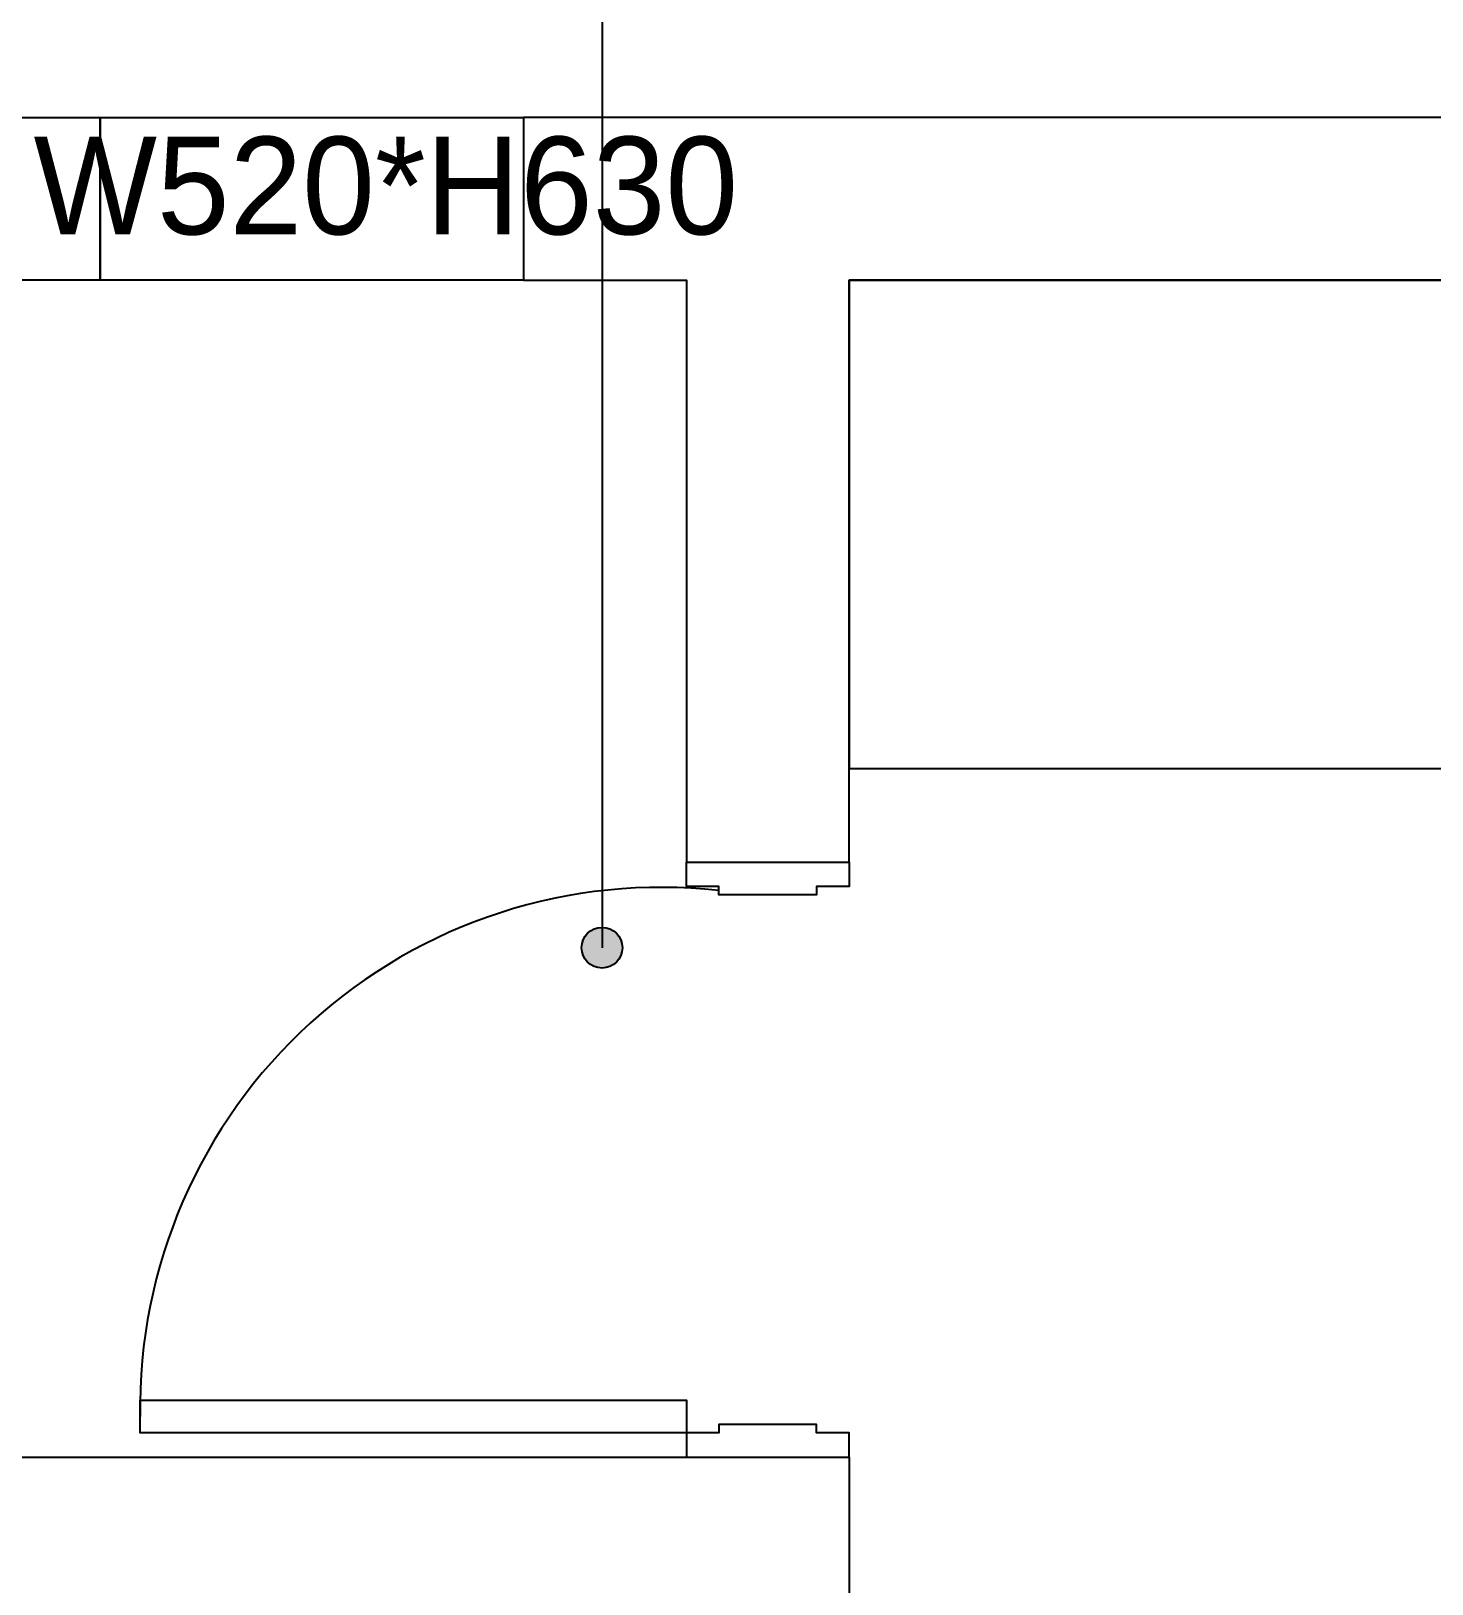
# Model space of a CAD drawing. Header units: millimetres. Extents: x -7413 to 64677, y 6112 to 38711.
# Drawn here: x 17553 to 19273, y 18667 to 20575 of the extents above; entities that cross this region are included whole.
import ezdxf
from ezdxf.enums import TextEntityAlignment as Align

# ---------------------------------------------------------------- set-up
doc = ezdxf.new("R2010")
doc.units = ezdxf.units.MM
doc.header["$LTSCALE"] = 100
for name, color, linetype in [('0-ELC TEXT', 7, 'Continuous'), ('CO-DO-FR', 7, 'Continuous'), ('CO-DOOR', 8, 'Continuous'), ('가구', 6, 'Continuous'), ('외곽선', 2, 'Continuous'), ('외부벽체선', 2, 'Continuous'), ('창호', 4, 'Continuous'), ('치수선', 1, 'Continuous')]:
    doc.layers.add(name, color=color, linetype=linetype)
doc.styles.get("Standard").update_dxf_attribs({"font": 'arial.ttf'})
doc.styles.add('차영규', font='')
doc.styles.get('차영규').set_extended_font_data('ChosunilboNM')

# ---------------------------------------------------------------- blocks, each defined once
blk = doc.blocks.new('평면도')
at = {"layer": 'CO-DO-FR'}
for points in [[(20790.1, 14978.9), (20790.1, 14778.9), (20820.1, 14778.9), (20820.1, 14818.9), (20830.1, 14818.9), (20830.1, 14938.9), (20820.1, 14938.9), (20820.1, 14978.9), (20790.1, 14978.9)], [(21521.1, 14978.9), (21521.1, 14778.9), (21491.1, 14778.9), (21491.1, 14818.9), (21481.1, 14818.9), (21481.1, 14938.9), (21491.1, 14938.9), (21491.1, 14978.9), (21521.1, 14978.9)]]:
    blk.add_lwpolyline(points, close=True, dxfattribs=at)
at = {"layer": 'CO-DOOR'}
blk.add_lwpolyline([(20860.1, 15649.9), (20860.1, 14978.9), (20820.1, 14978.9), (20820.1, 15649.9)], close=True, dxfattribs=at)
blk.add_arc((20850.1, 15010), 640, 353.6199, 90.8953, dxfattribs=at)
at = {"layer": '외곽선'}
for points in [[(21636.1, 21704.9), (22436.1, 21704.9), (22436.1, 15698.9), (22236.1, 15698.9), (22236.1, 16363.9), (20790.1, 16363.9), (20790.1, 14778.9), (18910.1, 14778.9), (18910.1, 14978.9), (20590.1, 14978.9)], [(21465.1, 10021.9), (21465.1, 9821.9), (22436.1, 9821.9), (22436.1, 15178.9), (22236.1, 15178.9), (22236.1, 14978.9), (21521.1, 14978.9), (21521.1, 14778.9), (22236.1, 14778.9), (22236.1, 11402.9), (20260.1, 11402.9), (20260.1, 11202.9), (22236.1, 11202.9), (22236.1, 10021.9), (21465.1, 10021.9)]]:
    blk.add_lwpolyline(points, dxfattribs=at)
at = {"layer": '외부벽체선'}
blk.add_line((21521.1, 14978.9), (21521.1, 14778.9), dxfattribs=at)
at = {"layer": '창호'}
blk.add_lwpolyline([(22236.1, 15698.9), (22436.1, 15698.9), (22436.1, 15178.9), (22236.1, 15178.9)], close=True, dxfattribs=at)
at = {"layer": '0-ELC TEXT', "style": '차영규'}
blk.add_text('W520*H630', height=120, rotation=270, dxfattribs=at).set_placement((22292.3, 15348), align=Align.CENTER)

msp = doc.modelspace()

# ---------------------------------------------------------------- hatches: boundary and pattern name
at = {"layer": '0-ELC TEXT'}
h = msp.add_hatch(color=256, dxfattribs=at)
h.dxf.hatch_style = 1
edge = h.paths.add_edge_path()
edge.add_arc((18254, 19448.7), 25, -180, 180, ccw=False)
h = msp.add_hatch(color=256, dxfattribs=at)
h.dxf.hatch_style = 1
edge = h.paths.add_edge_path()
edge.add_arc((18254, 19448.7), 25, -180, 180, ccw=False)

# ---------------------------------------------------------------- linework, layer by layer
msp.add_line((18254, 21068.9), (18254, 19448.7), dxfattribs=at)
msp.add_circle((18254, 19448.7), 25, dxfattribs=at)
msp.add_circle((18254, 19448.7), 25, dxfattribs=at)
at = {"layer": '가구'}
for p, q in [((18557.6, 20268.9), (18557.6, 19668.9)), ((19357.6, 20268.9), (18557.6, 20268.9)), ((18557.6, 20268.9), (18557.6, 19668.9)), ((18557.6, 19668.9), (19357.6, 19668.9))]:
    msp.add_line(p, q, dxfattribs=at)

# ---------------------------------------------------------------- block references
at = {"layer": '치수선', "rotation": 90}
msp.add_blockref('평면도', (33336.5, -1967.3), dxfattribs=at)

# ---------------------------------------------------------------- texts
at = {"layer": '0-ELC TEXT'}
msp.add_text('화장대(W:800)', height=0.2, dxfattribs=at).set_placement((18707.8, 19930.2))

doc.saveas('drawing.dxf')
